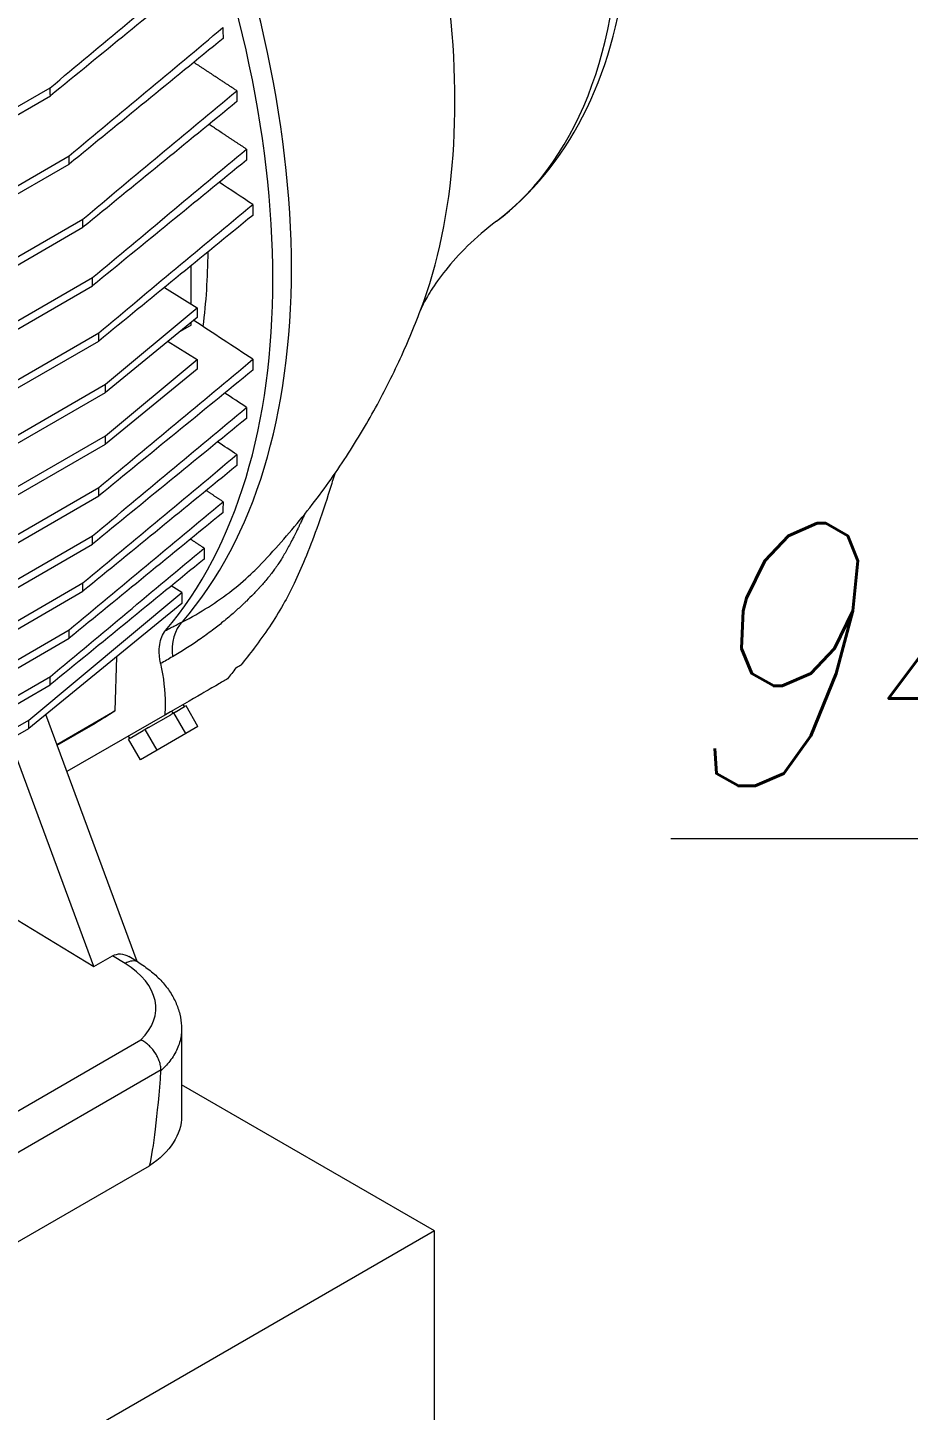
# Model space of a CAD drawing. Header units: millimetres. Extents: x -2122 to 22797, y 3569 to 89276.
# Drawn here: x 8360 to 8695, y 81775 to 82301 of the extents above; entities that cross this region are included whole.
import ezdxf

# ---------------------------------------------------------------- set-up
doc = ezdxf.new("R2010")
doc.units = ezdxf.units.MM
doc.header["$LTSCALE"] = 20
doc.layers.add('IA-TEXT', color=2, linetype='Continuous')
doc.layers.add('IA-TITLE', color=6, linetype='Continuous', lineweight=13)
doc.layers.add('IA-TRAZ', color=8, linetype='Continuous', lineweight=5)
doc.styles.add('ING-AMB', font='romans.shx', dxfattribs={"width": 0.75, "oblique": 15})
doc.dimstyles.new('ING-AMB 16', dxfattribs={"dimscale": 16, "dimtxt": 3, "dimasz": 2.5, "dimexe": 1, "dimexo": 1, "dimgap": 1, "dimtad": 1, "dimdec": 0, "dimzin": 0, "dimdsep": 46, "dimtxsty": 'ING-AMB', "dimcen": 0.1, "dimclrd": 7, "dimclre": 7, "dimclrt": 2, "dimadec": 0, "dimazin": 0, "dimtfac": 1, "dimtdec": 0, "dimtmove": 0, "dimatfit": 0, "dimfxl": 1.25, "dimtfill": 1, "dimtolj": 1, "dimtzin": 0, "dimarcsym": 1})

# ---------------------------------------------------------------- blocks, each defined once
blk = doc.blocks.new('A$C6cb7b9ed')
at = {"color": 0, "linetype": 'Continuous', "lineweight": 0, "extrusion": (2.77556e-16, 0.816497, 0.57735)}
for p, q in [((-547.26, 6051.11), (-101.48, 6308.48)), ((-547.22, 6054.28), (-101.52, 6311.61)), ((-540.09, 6025.14), (-94.33, 6282.5)), ((-540.06, 6028.31), (-94.36, 6285.63)), ((-534.78, 6004.31), (-89.09, 6261.63)), ((-534.8, 6001.14), (-89.07, 6258.49)), ((-47.88, 6229.32), (-47.88, 6243.9)), ((-531.1, 5978.92), (-85.39, 6236.25)), ((-531.09, 5982.08), (-85.4, 6239.4)), ((-58.05, 6235.6), (-45.56, 6227.89)), ((-80.51, 6198.77), (-45.56, 6227.89)), ((-45.56, 6224.13), (-80.51, 6195.62)), ((-45.56, 6227.89), (-45.56, 6224.13)), ((-47.88, 6221.24), (-52.08, 6218.81)), ((-47.88, 6221.24), (-47.88, 6222.24)), ((-528.73, 5957.89), (-83.03, 6215.22)), ((-528.72, 5961.05), (-83.04, 6218.37)), ((-56.65, 6215.09), (-45.56, 6208.24)), ((-80.51, 6179.12), (-45.56, 6208.24)), ((-45.56, 6208.24), (-45.56, 6204.48)), ((-45.56, 6204.48), (-80.51, 6175.97)), ((-528.82, 5939.94), (-80.51, 6198.77)), ((-80.51, 6195.62), (-80.51, 6198.77)), ((-528.82, 5936.79), (-80.51, 6195.62)), ((-528.82, 5920.3), (-80.51, 6179.12)), ((-80.51, 6175.97), (-80.51, 6179.12)), ((-528.82, 5917.14), (-80.51, 6175.97)), ((-528.73, 5902.1), (-83.03, 6159.43)), ((-528.72, 5898.95), (-83.04, 6156.27)), ((-531.1, 5883.8), (-85.39, 6141.13)), ((-531.09, 5880.65), (-85.41, 6137.97)), ((-534.8, 5865.82), (-89.07, 6123.16)), ((-534.78, 5862.68), (-89.09, 6120)), ((-109.66, 6071), (-51.42, 6119.52)), ((-51.42, 6119.52), (-55.44, 6122.01)), ((-51.42, 6119.52), (-51.42, 6115.36)), ((-51.42, 6115.36), (-109.66, 6067.84)), ((-540.09, 5847.9), (-94.33, 6105.26)), ((-540.06, 5844.77), (-94.37, 6102.09)), ((-76.28, 6095.08), (-76.91, 6074.47)), ((-547.26, 5830.19), (-101.48, 6087.56)), ((-547.22, 5827.06), (-101.52, 6084.39)), ((-50.36, 6076.09), (-50.86, 6076.95)), ((-68.46, 5979.08), (-103.22, 6073.1)), ((-99.01, 6061.71), (-76.91, 6074.47)), ((-57.95, 6072.86), (-95.19, 6051.36)), ((-64.17, 6068.12), (-55.68, 6073.02)), ((-54.45, 6073.73), (-55.68, 6073.02)), ((-54.77, 6073.54), (-55.27, 6074.41)), ((-53.93, 6074.03), (-54.45, 6073.73)), ((-49.9, 6065.85), (-54.45, 6073.73)), ((-53.93, 6074.03), (-50.36, 6076.09)), ((-49.84, 6076.39), (-50.36, 6076.09)), ((-45.29, 6068.51), (-49.84, 6076.39)), ((-557.97, 5812.17), (-109.66, 6071)), ((-557.97, 5809.01), (-109.66, 6067.84)), ((-109.66, 6067.84), (-109.66, 6071)), ((-98.9, 6061.41), (-84.25, 6069.87)), ((-71.04, 6064.15), (-66.12, 6066.99)), ((-65.4, 6067.41), (-66.12, 6066.99)), ((-64.17, 6068.12), (-65.4, 6067.41)), ((-60.85, 6059.53), (-65.4, 6067.41)), ((-45.29, 6068.51), (-49.9, 6065.85)), ((-84.91, 5977.17), (-116.9, 6063.67)), ((-71.04, 6064.15), (-71.75, 6063.74)), ((-67.2, 6055.86), (-71.75, 6063.74)), ((-71.23, 6064.04), (-71.73, 6064.9)), ((-49.9, 6065.85), (-60.85, 6059.53)), ((-60.85, 6059.53), (-67.2, 6055.86)), ((-119.99, 5998.48), (-84.91, 5977.17)), ((-84.91, 5977.17), (-77.84, 5981.25)), ((-73.06, 5978.34), (-77.84, 5981.25)), ((-68.05, 5978.83), (-71.6, 5980.99)), ((-51.53, 5953.35), (-51.53, 5920.26)), ((-130.33, 5912.76), (-67.06, 5949.29)), ((-59.35, 5937.84), (-123.45, 5900.83)), ((44.74, 5876.64), (-51.53, 5932.22)), ((-118.89, 5869.52), (-63.71, 5901.38)), ((44.74, 5876.64), (-492.66, 5566.37)), ((44.74, 5800.17), (44.74, 5876.64))]:
    blk.add_line(p, q, dxfattribs=at)
at = {"color": 0, "linetype": 'Continuous', "lineweight": 0}
for centre, major_axis, ratio, start_param, end_param in [((-76.89, 6489.81), (135.82, -235.25), 0.57735, 0.071921, 1.570796), ((-170.94, 6435.51), (-158.02, 273.7), 0.57735, -2.700599, -1.65587), ((-257.18, 6385.72), (175, -303.11), 0.57735, 0.197698, 1.373098), ((-264.25, 6381.64), (175, -303.11), 0.57735, 0.202424, 1.368372), ((-39.45, 6092.51), (-9.06, 17.83), 0.718741, 0.232753, 1.086244), ((-73.24, 5970.29), (5.19, 8.55), 0.562039, 0.000145, 0.79815), ((-101.34, 5962.01), (40, -0.93), 0.59226, -0.527236, 0.799192), ((-101.53, 7475.22), (34.91, -1579.58), 0.022659, 0.084806, 0.230551), ((-60.9, 5936.94), (1.05, 1.91), 0.593568, -0.915741, -0.792289)]:
    blk.add_ellipse(centre, major_axis=major_axis, ratio=ratio, start_param=start_param, end_param=end_param, dxfattribs=at)
at = {"color": 0, "linetype": 'Continuous', "lineweight": 0, "extrusion": (3.98743e-17, 3.86203e-17, -1)}
blk.add_ellipse((-8626.62, 3458.14), major_axis=(-7079.52, -6856.88), ratio=0.71266, start_param=-2.54142, end_param=-2.540902, dxfattribs=at)
at = {"color": 0, "linetype": 'Continuous', "lineweight": 0, "extrusion": (4.43555e-17, 8.97074e-17, -1)}
blk.add_ellipse((-264.25, 6381.64), major_axis=(157.5, -272.8), ratio=0.57735, start_param=-0.769888, end_param=-0.655419, dxfattribs=at)
at = {"color": 0, "linetype": 'Continuous', "lineweight": 0, "extrusion": (-1.51961e-16, 3.16492e-16, -1)}
blk.add_ellipse((-8626.74, 3458.87), major_axis=(-7079.86, -6856.68), ratio=0.712639, start_param=-2.534031, end_param=-2.533513, dxfattribs=at)
at = {"color": 0, "linetype": 'Continuous', "lineweight": 0, "extrusion": (1.53385e-16, 3.44952e-16, -1)}
blk.add_ellipse((-264.25, 6381.64), major_axis=(180, -311.77), ratio=0.57735, start_param=-0.041679, end_param=0, dxfattribs=at)
at = {"color": 0, "linetype": 'Continuous', "lineweight": 0, "extrusion": (1.66934e-16, 3.13806e-16, -1)}
for start_param, end_param in [(-3.38123, -2.58308), (-2.30516, -2.305095)]:
    blk.add_ellipse((-73.94, 5970.71), major_axis=(2.11, -11.2), ratio=0.695691, start_param=start_param, end_param=end_param, dxfattribs=at)
at = {"color": 0, "linetype": 'Continuous', "lineweight": 0, "extrusion": (-8.69315e-17, -2.26408e-31, -1)}
blk.add_ellipse((-101.53, 5920.26), major_axis=(50, 0), ratio=0.57735, start_param=0, end_param=0.713014, dxfattribs=at)
at = {"color": 0, "linetype": 'Continuous', "lineweight": 0}
for points, knots in [([(68.34, 6260.81), (81.86, 6271.04), (92.92, 6284.65), (109.76, 6317.36), (115.28, 6336.71), (120.36, 6378.67), (119.93, 6401.32), (113.51, 6448.24), (107.52, 6472.52), (90.59, 6520.84), (79.64, 6544.87), (65.98, 6569.04), (65.28, 6570.27), (64.58, 6571.49)], [5.569708, 5.569708, 5.569708, 5.569708, 5.853424, 5.853424, 6.153199, 6.153199, 6.452974, 6.452974, 6.752749, 6.752749, 7.052524, 7.052524, 7.068583, 7.068583, 7.068583, 7.068583]), ([(-101.52, 6311.61), (-91.76, 6319.75), (-82, 6327.88), (-62.49, 6344.16), (-52.73, 6352.29), (-42.97, 6360.43)], [0.00001, 0.00001, 0.00001, 0.00001, 5.106669, 5.106669, 10.213422, 10.213422, 10.213422, 10.213422]), ([(-42.91, 6356.29), (-52.67, 6348.32), (-62.43, 6340.35), (-81.96, 6324.41), (-91.72, 6316.45), (-101.48, 6308.48)], [0, 0, 0, 0, 5.107391, 5.107391, 10.214781, 10.214781, 10.214781, 10.214781]), ([(-94.36, 6285.63), (-84.6, 6293.77), (-74.84, 6301.91), (-55.32, 6318.18), (-45.56, 6326.32), (-35.8, 6334.46)], [0.00001, 0.00001, 0.00001, 0.00001, 5.107305, 5.107305, 10.214693, 10.214693, 10.214693, 10.214693]), ([(-35.75, 6330.31), (-45.51, 6322.34), (-55.28, 6314.37), (-74.81, 6298.43), (-84.57, 6290.47), (-94.33, 6282.5)], [0, 0, 0, 0, 5.107886, 5.107886, 10.215771, 10.215771, 10.215771, 10.215771]), ([(-89.09, 6261.63), (-79.33, 6269.76), (-69.56, 6277.9), (-50.04, 6294.18), (-40.27, 6302.31), (-30.51, 6310.45)], [0.00001, 0.00001, 0.00001, 0.00001, 5.107817, 5.107817, 10.215714, 10.215714, 10.215714, 10.215714]), ([(-30.47, 6306.3), (-40.24, 6298.33), (-50, 6290.36), (-69.54, 6274.42), (-79.3, 6266.45), (-89.07, 6258.49)], [0, 0, 0, 0, 5.108227, 5.108227, 10.216453, 10.216453, 10.216453, 10.216453]), ([(-85.4, 6239.4), (-75.64, 6247.53), (-65.87, 6255.67), (-46.34, 6271.95), (-36.58, 6280.08), (-26.81, 6288.22)], [0.00001, 0.00001, 0.00001, 0.00001, 5.108213, 5.108213, 10.216409, 10.216409, 10.216409, 10.216409]), ([(-26.79, 6284.06), (-36.55, 6276.1), (-46.32, 6268.13), (-65.86, 6252.19), (-75.62, 6244.22), (-85.39, 6236.25)], [0, 0, 0, 0, 5.108439, 5.108439, 10.216878, 10.216878, 10.216878, 10.216878]), ([(-83.04, 6218.37), (-73.27, 6226.5), (-63.51, 6234.64), (-43.97, 6250.92), (-34.21, 6259.05), (-24.44, 6267.19)], [0.000009, 0.000009, 0.000009, 0.000009, 5.108408, 5.108408, 10.21689, 10.21689, 10.21689, 10.21689]), ([(-24.42, 6263.03), (-34.19, 6255.06), (-43.96, 6247.09), (-63.49, 6231.16), (-73.26, 6223.19), (-83.03, 6215.22)], [0, 0, 0, 0, 5.108654, 5.108654, 10.217308, 10.217308, 10.217308, 10.217308]), ([(68.34, 6260.81), (64.3, 6257.75), (60.6, 6254.54), (54.11, 6248.22), (51.32, 6245.11), (46.7, 6239.37), (44.86, 6236.74), (42.04, 6232.3), (41.06, 6230.49), (39.78, 6227.9), (39.48, 6227.13), (39.41, 6226.94)], [5.5697081, 5.5697081, 5.5697081, 5.5697081, 5.6435225, 5.6435225, 5.717337, 5.717337, 5.7911514, 5.7911514, 5.8649659, 5.8649659, 5.9387803, 5.9387803, 5.9387803, 5.9387803]), ([(-22.15, 6129.47), (-16.28, 6135.53), (-10.76, 6141.78), (-0.46, 6154.53), (4.32, 6161.02), (13.17, 6174.13), (17.23, 6180.75), (24.67, 6193.99), (28.06, 6200.63), (34.19, 6213.84), (36.94, 6220.42), (39.41, 6226.94)], [5.6609765, 5.6609765, 5.6609765, 5.6609765, 5.7165372, 5.7165372, 5.772098, 5.772098, 5.8276588, 5.8276588, 5.8832195, 5.8832195, 5.9387803, 5.9387803, 5.9387803, 5.9387803]), ([(-83.03, 6159.43), (-73.26, 6167.56), (-63.49, 6175.7), (-43.96, 6191.98), (-34.19, 6200.11), (-24.42, 6208.25)], [0.000007, 0.000007, 0.000007, 0.000007, 5.108587, 5.108587, 10.21723, 10.21723, 10.21723, 10.21723]), ([(-24.44, 6204.08), (-34.21, 6196.11), (-43.97, 6188.14), (-63.51, 6172.2), (-73.27, 6164.23), (-83.04, 6156.27)], [0, 0, 0, 0, 5.108496, 5.108496, 10.216992, 10.216992, 10.216992, 10.216992]), ([(-85.39, 6141.13), (-75.62, 6149.27), (-65.85, 6157.41), (-46.32, 6173.68), (-36.55, 6181.82), (-26.79, 6189.96)], [0.000006, 0.000006, 0.000006, 0.000006, 5.108381, 5.108381, 10.216814, 10.216814, 10.216814, 10.216814]), ([(-26.81, 6185.78), (-36.58, 6177.81), (-46.34, 6169.84), (-65.88, 6153.91), (-75.64, 6145.94), (-85.41, 6137.97)], [0, 0, 0, 0, 5.108258, 5.108258, 10.216517, 10.216517, 10.216517, 10.216517]), ([(-89.07, 6123.16), (-79.3, 6131.3), (-69.54, 6139.44), (-50, 6155.71), (-40.24, 6163.85), (-30.47, 6171.99)], [0.000006, 0.000006, 0.000006, 0.000006, 5.10817, 5.10817, 10.216389, 10.216389, 10.216389, 10.216389]), ([(-30.51, 6167.81), (-40.27, 6159.84), (-50.04, 6151.87), (-69.56, 6135.93), (-79.33, 6127.97), (-89.09, 6120)], [0, 0, 0, 0, 5.107914, 5.107914, 10.215827, 10.215827, 10.215827, 10.215827]), ([(6.76, 6164.68), (6.16, 6162.69), (5.55, 6160.71), (3.32, 6153.68), (1.65, 6148.7), (-1.53, 6139.86), (-3.03, 6135.95), (-5.89, 6129.01), (-7.25, 6125.93), (-10, 6120.22), (-11.38, 6117.56), (-14.48, 6112.08), (-16.22, 6109.27), (-19.93, 6103.73), (-21.9, 6101), (-25.59, 6096.15), (-27.28, 6094.01), (-29.02, 6091.88)], [51.080969, 51.080969, 51.080969, 51.080969, 58.163863, 58.163863, 76.415688, 76.415688, 91.530696, 91.530696, 104.319326, 104.319326, 116.154017, 116.154017, 129.067983, 129.067983, 141.803434, 141.803434, 151.924789, 151.924789, 151.924789, 151.924789]), ([(-94.33, 6105.26), (-84.57, 6113.4), (-74.81, 6121.53), (-55.28, 6137.81), (-45.51, 6145.94), (-35.75, 6154.08)], [0.000006, 0.000006, 0.000006, 0.000006, 5.107832, 5.107832, 10.21571, 10.21571, 10.21571, 10.21571]), ([(-35.8, 6149.9), (-45.56, 6141.93), (-55.32, 6133.96), (-74.84, 6118.02), (-84.6, 6110.05), (-94.37, 6102.09)], [0, 0, 0, 0, 5.107404, 5.107404, 10.214808, 10.214808, 10.214808, 10.214808]), ([(-4.59, 6149.43), (-4.99, 6148.57), (-5.38, 6147.74), (-5.77, 6146.94), (-6.01, 6146.44), (-6.24, 6145.96), (-6.47, 6145.48), (-6.63, 6145.15), (-6.79, 6144.83), (-6.95, 6144.51), (-7.02, 6144.37), (-7.08, 6144.23), (-7.15, 6144.1), (-7.38, 6143.64), (-7.6, 6143.2), (-7.82, 6142.76), (-7.9, 6142.59), (-7.99, 6142.41), (-8.08, 6142.23), (-8.41, 6141.57), (-8.74, 6140.92), (-9.06, 6140.29), (-9.45, 6139.52), (-9.84, 6138.78), (-10.22, 6138.05), (-10.6, 6137.34), (-10.97, 6136.65), (-11.34, 6135.97), (-12.06, 6134.68), (-12.78, 6133.44), (-13.54, 6132.22), (-13.86, 6131.7), (-14.2, 6131.18), (-14.54, 6130.66), (-14.95, 6130.04), (-15.38, 6129.42), (-15.82, 6128.8), (-16.2, 6128.26), (-16.59, 6127.72), (-17, 6127.19), (-17.01, 6127.17), (-17.02, 6127.16), (-17.03, 6127.15), (-17.44, 6126.6), (-17.87, 6126.06), (-18.31, 6125.51), (-18.8, 6124.9), (-19.3, 6124.29), (-19.83, 6123.68), (-20.23, 6123.21), (-20.65, 6122.73), (-21.08, 6122.25), (-21.19, 6122.13), (-21.3, 6122), (-21.41, 6121.88), (-21.55, 6121.73), (-21.68, 6121.58), (-21.82, 6121.43), (-22.07, 6121.16), (-22.33, 6120.88), (-22.58, 6120.6), (-22.76, 6120.41), (-22.94, 6120.23), (-23.11, 6120.04), (-23.47, 6119.66), (-23.83, 6119.28), (-24.2, 6118.9), (-25.04, 6118.04), (-25.91, 6117.17), (-26.81, 6116.29), (-27.12, 6116), (-27.42, 6115.71), (-27.73, 6115.42), (-28.74, 6114.45), (-29.79, 6113.49), (-30.86, 6112.53), (-32.26, 6111.27), (-33.71, 6110.03), (-35.21, 6108.8), (-35.4, 6108.64), (-35.59, 6108.49), (-35.78, 6108.33), (-37.09, 6107.26), (-38.44, 6106.2), (-39.82, 6105.16), (-41.4, 6103.96), (-43.02, 6102.78), (-44.67, 6101.63), (-44.75, 6101.57), (-44.84, 6101.52), (-44.92, 6101.46), (-48.15, 6099.22), (-51.52, 6097.08), (-55.01, 6095.06)], [0.0132208, 0.0132208, 0.0132208, 0.0132208, 0.0174159, 0.0174159, 0.0174159, 0.0199904, 0.0199904, 0.0199904, 0.0217699, 0.0217699, 0.0217699, 0.0225385, 0.0225385, 0.0225385, 0.0250846, 0.0250846, 0.0250846, 0.0261238, 0.0261238, 0.0261238, 0.0300542, 0.0300542, 0.0300542, 0.0348318, 0.0348318, 0.0348318, 0.0394953, 0.0394953, 0.0394953, 0.048401, 0.048401, 0.048401, 0.0522477, 0.0522477, 0.0522477, 0.0569113, 0.0569113, 0.0569113, 0.0609556, 0.0609556, 0.0609556, 0.0610538, 0.0610538, 0.0610538, 0.0651355, 0.0651355, 0.0651355, 0.0696636, 0.0696636, 0.0696636, 0.0731154, 0.0731154, 0.0731154, 0.0740175, 0.0740175, 0.0740175, 0.0750784, 0.0750784, 0.0750784, 0.0770484, 0.0770484, 0.0770484, 0.0783715, 0.0783715, 0.0783715, 0.0810248, 0.0810248, 0.0810248, 0.0870795, 0.0870795, 0.0870795, 0.089101, 0.089101, 0.089101, 0.0957874, 0.0957874, 0.0957874, 0.1044954, 0.1044954, 0.1044954, 0.105595, 0.105595, 0.105595, 0.1132033, 0.1132033, 0.1132033, 0.1219113, 0.1219113, 0.1219113, 0.1223538, 0.1223538, 0.1223538, 0.1393271, 0.1393271, 0.1393271, 0.1393271]), ([(-101.48, 6087.56), (-91.72, 6095.7), (-81.96, 6103.84), (-62.43, 6120.11), (-52.67, 6128.24), (-42.91, 6136.38)], [0.000006, 0.000006, 0.000006, 0.000006, 5.10734, 5.10734, 10.214723, 10.214723, 10.214723, 10.214723]), ([(-42.97, 6132.19), (-52.73, 6124.23), (-62.49, 6116.26), (-82, 6100.32), (-91.76, 6092.35), (-101.52, 6084.39)], [0, 0, 0, 0, 5.106769, 5.106769, 10.213538, 10.213538, 10.213538, 10.213538]), ([(-51.22, 6108.36), (-47.76, 6110.11), (-44.46, 6111.99), (-41.3, 6114), (-41.29, 6114), (-41.29, 6114), (-41.29, 6114), (-38.13, 6116.01), (-35.12, 6118.14), (-32.27, 6120.38), (-32.26, 6120.38), (-32.26, 6120.39), (-32.25, 6120.39), (-29.41, 6122.63), (-26.72, 6124.98), (-24.23, 6127.38), (-24.23, 6127.39), (-24.22, 6127.4), (-24.22, 6127.4), (-23.51, 6128.09), (-22.82, 6128.78), (-22.15, 6129.47)], [0, 0, 0, 0, 0.01656441, 0.01656441, 0.01656441, 0.01658224, 0.01658224, 0.01658224, 0.03313136, 0.03313136, 0.03313136, 0.03316448, 0.03316448, 0.03316448, 0.04970353, 0.04970353, 0.04970353, 0.04974672, 0.04974672, 0.04974672, 0.0544393, 0.0544393, 0.0544393, 0.0544393]), ([(-57.65, 6105.03), (-57.11, 6105.31), (-56.58, 6105.58), (-56.05, 6105.86), (-56.02, 6105.88), (-55.99, 6105.9), (-55.95, 6105.91), (-55.92, 6105.93), (-55.89, 6105.95), (-55.85, 6105.97), (-55.78, 6106), (-55.72, 6106.04), (-55.65, 6106.07), (-55.51, 6106.14), (-55.38, 6106.21), (-55.24, 6106.28), (-54.97, 6106.42), (-54.7, 6106.57), (-54.43, 6106.7), (-54.43, 6106.71), (-54.42, 6106.71), (-54.41, 6106.71), (-53.34, 6107.27), (-52.28, 6107.82), (-51.22, 6108.36)], [0, 0, 0, 0, 0.00248843, 0.00248843, 0.00248843, 0.00264776, 0.00264776, 0.00264776, 0.00280708, 0.00280708, 0.00280708, 0.00312574, 0.00312574, 0.00312574, 0.00376304, 0.00376304, 0.00376304, 0.00503764, 0.00503764, 0.00503764, 0.00506794, 0.00506794, 0.00506794, 0.01013587, 0.01013587, 0.01013587, 0.01013587]), ([(-59.51, 6092.46), (-59.54, 6092.62), (-59.57, 6092.78), (-59.64, 6093.11), (-59.67, 6093.27), (-59.75, 6093.75), (-59.8, 6094.07), (-59.93, 6095.02), (-59.98, 6095.65), (-60.07, 6097.47), (-60.02, 6098.63), (-59.7, 6100.79), (-59.43, 6101.79), (-58.69, 6103.57), (-58.21, 6104.36), (-57.65, 6105.03)], [0, 0, 0, 0, 0.054628, 0.054628, 0.109228, 0.109228, 0.218339, 0.218339, 0.436192, 0.436192, 0.870639, 0.870639, 1.307665, 1.307665, 1.744805, 1.744805, 1.744805, 1.744805]), ([(-59.51, 6092.46), (-58.38, 6087.17), (-57.79, 6082), (-57.79, 6077.11), (-57.79, 6075.66), (-57.84, 6074.24), (-57.95, 6072.86)], [0.1630107, 0.1630107, 0.1630107, 0.1630107, 0.25, 0.25, 0.25, 0.2757716, 0.2757716, 0.2757716, 0.2757716]), ([(-30.83, 6090.83), (-31.37, 6090.12), (-31.91, 6089.42), (-33, 6088.02), (-33.56, 6087.32), (-34.11, 6086.63)], [0.000001, 0.000001, 0.000001, 0.000001, 0.2909617, 0.2909617, 0.5819383, 0.5819383, 0.5819383, 0.5819383]), ([(-30.83, 6090.83), (-29.96, 6091.33), (-29.28, 6091.72), (-29.04, 6091.86), (-29.02, 6091.88), (-29.02, 6091.88)], [0.000001, 0.000001, 0.000001, 0.000001, 1.082435, 1.082435, 1.299739, 1.299739, 1.299739, 1.299739]), ([(-34.11, 6086.63), (-35.05, 6086.08), (-36.38, 6085.31), (-39.61, 6083.45), (-41.65, 6082.27), (-47.85, 6078.69), (-52.69, 6075.9), (-57.74, 6072.98), (-57.84, 6072.92), (-57.95, 6072.86)], [0.000001, 0.000001, 0.000001, 0.000001, 1.260361, 1.260361, 2.716248, 2.716248, 5.371588, 5.371588, 5.427576, 5.427576, 5.427576, 5.427576]), ([(-68.05, 5978.84), (-66.44, 5977.85), (-64.91, 5976.79), (-62.03, 5974.51), (-60.69, 5973.29), (-58.26, 5970.71), (-57.16, 5969.35), (-55.25, 5966.55), (-54.44, 5965.1), (-53.12, 5962.15), (-52.6, 5960.65), (-51.86, 5957.62), (-51.64, 5956.1), (-51.54, 5954.17), (-51.53, 5953.76), (-51.53, 5953.35)], [0, 0, 0, 0, 6.444737, 6.444737, 12.952427, 12.952427, 19.371393, 19.371393, 25.611881, 25.611881, 31.640287, 31.640287, 37.474964, 37.474964, 39.051175, 39.051175, 39.051175, 39.051175]), ([(-51.53, 5953.35), (-51.53, 5952.71), (-51.56, 5952.08), (-51.63, 5951.44), (-51.82, 5949.77), (-52.24, 5948.12), (-52.9, 5946.5), (-53.56, 5944.89), (-54.46, 5943.3), (-55.58, 5941.78), (-56.64, 5940.33), (-57.91, 5938.94), (-59.36, 5937.61)], [5.4978098, 5.4978098, 5.4978098, 5.4978098, 5.5628787, 5.5628787, 5.5628787, 5.7329766, 5.7329766, 5.7329766, 5.9030745, 5.9030745, 5.9030745, 6.0650564, 6.0650564, 6.0650564, 6.0650564]), ([(-59.35, 5937.84), (-59.37, 5938.37), (-59.43, 5938.91), (-59.54, 5939.46), (-59.59, 5939.74), (-59.66, 5940.02), (-59.73, 5940.3), (-59.79, 5940.52), (-59.86, 5940.74), (-59.93, 5940.96), (-59.96, 5941.02), (-59.98, 5941.09), (-60, 5941.15), (-60.2, 5941.72), (-60.44, 5942.28), (-60.72, 5942.83), (-60.98, 5943.34), (-61.27, 5943.85), (-61.59, 5944.34), (-61.62, 5944.38), (-61.65, 5944.42), (-61.67, 5944.46), (-62.03, 5944.99), (-62.41, 5945.49), (-62.82, 5945.97), (-63.03, 5946.21), (-63.25, 5946.44), (-63.47, 5946.67), (-63.67, 5946.87), (-63.88, 5947.07), (-64.09, 5947.26), (-64.1, 5947.28), (-64.12, 5947.29), (-64.14, 5947.31), (-64.6, 5947.72), (-65.07, 5948.09), (-65.56, 5948.43), (-65.81, 5948.59), (-66.05, 5948.75), (-66.3, 5948.89), (-66.43, 5948.97), (-66.55, 5949.03), (-66.68, 5949.1), (-66.8, 5949.17), (-66.93, 5949.23), (-67.06, 5949.29)], [0, 0, 0, 0, 0.0018942, 0.0018942, 0.0018942, 0.0028413, 0.0028413, 0.0028413, 0.00357759, 0.00357759, 0.00357759, 0.0037884, 0.0037884, 0.0037884, 0.0056826, 0.0056826, 0.0056826, 0.00742872, 0.00742872, 0.00742872, 0.00757681, 0.00757681, 0.00757681, 0.00947101, 0.00947101, 0.00947101, 0.01041811, 0.01041811, 0.01041811, 0.01129217, 0.01129217, 0.01129217, 0.01136521, 0.01136521, 0.01136521, 0.01325941, 0.01325941, 0.01325941, 0.01420651, 0.01420651, 0.01420651, 0.01468006, 0.01468006, 0.01468006, 0.01515361, 0.01515361, 0.01515361, 0.01515361])]:
    blk.add_open_spline(points, degree=3, knots=knots, dxfattribs=at)
for points in [[(-35.8, 6334.46), (-35.78, 6333.07), (-35.76, 6331.69), (-35.75, 6330.31)], [(-101.48, 6308.48), (-101.5, 6309.52), (-101.51, 6310.57), (-101.52, 6311.61)], [(-101.52, 6311.61), (-101.52, 6311.61), (-101.52, 6311.61), (-101.52, 6311.61)], [(-30.51, 6310.45), (-30.5, 6309.07), (-30.48, 6307.68), (-30.47, 6306.3)], [(-26.81, 6288.22), (-26.81, 6286.84), (-26.8, 6285.45), (-26.79, 6284.06)], [(-94.33, 6282.5), (-94.34, 6283.54), (-94.35, 6284.59), (-94.36, 6285.63)], [(-94.36, 6285.63), (-94.36, 6285.63), (-94.36, 6285.63), (-94.36, 6285.63)], [(-24.44, 6267.19), (-28.68, 6269.99), (-32.92, 6272.8), (-37.17, 6275.6)], [(-89.07, 6258.49), (-89.08, 6259.53), (-89.08, 6260.58), (-89.09, 6261.63)], [(-89.09, 6261.63), (-89.09, 6261.63), (-89.09, 6261.63), (-89.09, 6261.63)], [(-85.39, 6236.25), (-85.39, 6237.3), (-85.4, 6238.35), (-85.4, 6239.4)], [(-85.4, 6239.4), (-85.4, 6239.4), (-85.4, 6239.4), (-85.4, 6239.4)], [(-24.42, 6208.25), (-31.9, 6213.19), (-39.38, 6218.13), (-46.86, 6223.08)], [(-83.03, 6215.22), (-83.03, 6216.27), (-83.04, 6217.32), (-83.04, 6218.37)], [(-83.04, 6218.37), (-83.04, 6218.37), (-83.04, 6218.37), (-83.04, 6218.37)], [(-26.79, 6189.96), (-29.54, 6191.78), (-32.3, 6193.6), (-35.06, 6195.42)], [(-26.79, 6189.96), (-26.8, 6188.57), (-26.81, 6187.17), (-26.81, 6185.78)], [(-30.47, 6171.99), (-32.91, 6173.6), (-35.35, 6175.21), (-37.79, 6176.82)], [(-30.47, 6171.99), (-30.48, 6170.6), (-30.5, 6169.2), (-30.51, 6167.81)], [(-83.04, 6156.27), (-83.04, 6157.32), (-83.03, 6158.37), (-83.03, 6159.43)], [(-83.03, 6159.43), (-83.03, 6159.43), (-83.03, 6159.43), (-83.03, 6159.43)], [(-35.75, 6154.08), (-35.76, 6152.69), (-35.78, 6151.29), (-35.8, 6149.9)], [(-85.41, 6137.97), (-85.4, 6139.02), (-85.39, 6140.08), (-85.39, 6141.13)], [(-85.39, 6141.13), (-85.39, 6141.13), (-85.39, 6141.13), (-85.39, 6141.13)], [(-42.91, 6136.38), (-42.93, 6134.99), (-42.95, 6133.59), (-42.97, 6132.19)], [(-89.09, 6120), (-89.08, 6121.05), (-89.08, 6122.11), (-89.07, 6123.16)], [(-89.07, 6123.16), (-89.07, 6123.16), (-89.07, 6123.16), (-89.07, 6123.16)], [(-94.37, 6102.09), (-94.35, 6103.14), (-94.34, 6104.2), (-94.33, 6105.26)], [(-94.33, 6105.26), (-94.33, 6105.26), (-94.33, 6105.26), (-94.33, 6105.26)], [(-55.01, 6095.06), (-56.49, 6094.2), (-57.99, 6093.33), (-59.51, 6092.46)], [(-101.52, 6084.39), (-101.51, 6085.44), (-101.5, 6086.5), (-101.48, 6087.56)], [(-101.48, 6087.56), (-101.48, 6087.56), (-101.48, 6087.56), (-101.48, 6087.56)]]:
    blk.add_open_spline(points, degree=3, dxfattribs=at)
for points, weights in [([(-30.51, 6310.45), (-38.96, 6316.02), (-46.87, 6321.23)], [1.04165968203, 1.06988937407, 1.09751631734]), ([(-26.81, 6288.22), (-34.16, 6293.07), (-41.08, 6297.64)], [1.04432370582, 1.07079915642, 1.09691105882]), ([(-35.75, 6154.08), (-38.99, 6156.22), (-42.16, 6158.31)], [1.04517721399, 1.05600595769, 1.06674940043]), ([(-42.91, 6136.38), (-45.55, 6138.12), (-48.14, 6139.82)], [1.04274625981, 1.05078842551, 1.05876286359])]:
    blk.add_rational_spline(points, weights, degree=2, dxfattribs=at)

msp = doc.modelspace()

# ---------------------------------------------------------------- block references
at = {"layer": 'IA-TRAZ'}
msp.add_blockref('A$C6cb7b9ed', (8469.77, 75966.46, 10192.11), dxfattribs=at)

# ---------------------------------------------------------------- texts
at = {"layer": 'IA-TITLE', "insert": (7853.02, 82112.36, 1283.42), "char_height": 100, "attachment_point": 1, "style": 'ING-AMB'}
msp.add_mtext_dynamic_manual_height_columns('\\pi751.46709;{\\L940-PP-501-M2}', width=2506.5117, gutter_width=250, heights=[0], dxfattribs=at)

# ---------------------------------------------------------------- leaders
at = {"layer": 'IA-TEXT'}
msp.add_leader([(8164.3, 81551.41, 30576.32), (8727.59, 81779.86, 30576.32), (8763.77, 81779.86, 30576.32)], dimstyle='ING-AMB 16', override={"dimgap": 1, "dimtad": 0}, dxfattribs=at)

doc.saveas('drawing.dxf')
